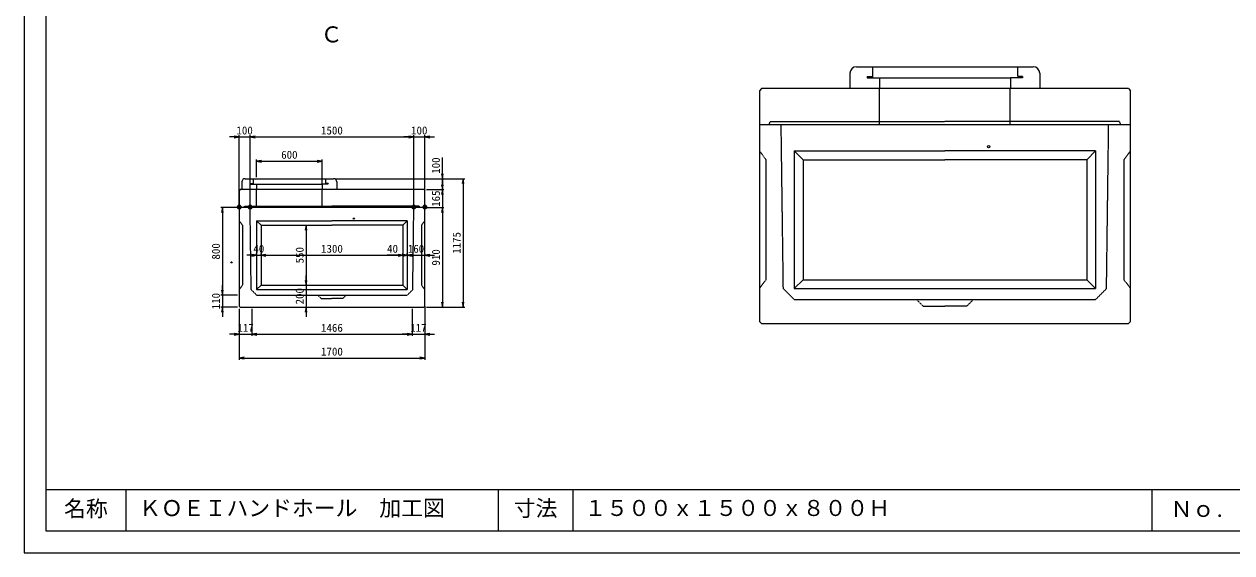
# Model space of a CAD drawing. Units: millimetres, scale not verified. Extents: x -420 to 421, y -297 to 297.
# Drawn here: x -420 to 133, y -297 to -55 of the extents above; entities that cross this region are included whole.
import ezdxf
from ezdxf.enums import TextEntityAlignment as Align

# ---------------------------------------------------------------- set-up
doc = ezdxf.new("R2010")
doc.units = ezdxf.units.MM
doc.header["$PDMODE"] = 32
doc.header["$PDSIZE"] = 0.5
doc.linetypes.add('USER2', pattern=[4.7625, 3.175, -1.5875])
doc.layers.add('0-0', color=7, linetype='Continuous')
for name, color, linetype, lineweight in [('0-1_0', 9, 'Continuous', 25), ('0-2_dims', 7, 'Continuous', 18), ('0-3_pen1実線', 4, 'Continuous', 13), ('0-4_pen3実線', 7, 'Continuous', 25), ('0-5_pen4実線', 7, 'Continuous', 25), ('0-6_pen2破線', 3, 'USER2', 25)]:
    doc.layers.add(name, color=color, linetype=linetype, lineweight=lineweight)
doc.styles.add('ＭＳ ゴシック', font='')
doc.styles.get('ＭＳ ゴシック').set_extended_font_data('MS Gothic')

# ---------------------------------------------------------------- blocks, each defined once
blk = doc.blocks.new('部分図 1')
at = {"layer": '0-1_0'}
blk.add_lwpolyline([(0, 0), (16824, 0), (16824, 11878), (0, 11878)], close=True, dxfattribs=at)
at = {"layer": '0-2_dims'}
for p, q in [((1969.5, 3804.95), (1879.5, 3804.95)), ((1969.5, 3173), (1969.5, 3819.95)), ((1969.5, 3804.95), (2069.48, 3804.95)), ((2069.48, 3174.33), (2069.48, 3819.95)), ((2069.48, 3174.33), (2069.48, 3819.95)), ((2069.48, 3804.95), (2159.48, 3804.95)), ((2069.48, 3804.95), (3569.07, 3804.95)), ((3569.07, 3804.95), (3479.07, 3804.95)), ((3569.07, 3154.73), (3569.07, 3819.95)), ((3569.07, 3154.73), (3569.07, 3819.95)), ((3569.07, 3804.95), (3669.5, 3804.95)), ((3669.5, 3154.73), (3669.5, 3819.95)), ((3669.5, 3804.95), (3759.5, 3804.95)), ((2129.5, 3438), (2129.5, 3598)), ((2129.5, 3583), (2729.5, 3583)), ((2729.5, 3375.5), (2729.5, 3598)), ((3830.5, 3423), (3830.5, 3618)), ((2849.5, 3423), (4035.5, 3423)), ((2864.5, 3423), (3845.5, 3423)), ((3684.5, 3323), (3845.5, 3323)), ((3684.5, 3323), (3845.5, 3323)), ((3830.5, 3423), (3830.5, 3323)), ((3830.5, 3323), (3830.5, 3413)), ((3830.5, 3323), (3830.5, 3233)), ((3830.5, 3323), (3830.5, 3158)), ((4020.5, 3423), (4020.5, 2248)), ((1954.5, 3158), (1800.5, 3158)), ((1815.5, 3158), (1815.5, 2358)), ((3684.5, 3158), (3845.5, 3158)), ((3699.5, 3158), (3845.5, 3158)), ((3830.5, 3158), (3830.5, 2248)), ((3830.5, 3158), (3830.5, 3068)), ((1815.5, 2358), (1815.5, 2448)), ((1954.5, 2358), (1800.5, 2358)), ((1954.5, 2358), (1800.5, 2358)), ((1815.5, 2358), (1815.5, 2248)), ((1954.5, 2248), (1800.5, 2248)), ((1815.5, 2248), (1815.5, 2158)), ((1969.4, 2233), (1969.4, 1984.5)), ((2086.5, 2233), (2086.5, 1984.5)), ((2086.5, 2233), (2086.5, 1984.5)), ((3552.5, 2233), (3552.5, 1984.5)), ((3552.5, 2233), (3552.5, 1984.5)), ((3669.5, 2258), (3669.5, 1984.5)), ((3684.5, 2248), (3845.5, 2248)), ((3699.5, 2248), (4035.5, 2248)), ((1969.4, 2167.7), (1969.4, 1767)), ((3669.5, 2167.7), (3669.5, 1767)), ((1969.4, 1999.5), (1879.4, 1999.5)), ((1969.4, 1999.5), (2086.5, 1999.5)), ((2086.5, 1999.5), (2176.5, 1999.5)), ((2086.5, 1999.5), (3552.5, 1999.5)), ((3552.5, 1999.5), (3462.5, 1999.5)), ((3552.5, 1999.5), (3669.5, 1999.5)), ((3669.5, 1999.5), (3759.5, 1999.5)), ((1969.4, 1782), (3669.5, 1782))]:
    blk.add_line(p, q, dxfattribs=at)
for points in [[(1924.5, 3797.45), (1969.5, 3804.95), (1924.5, 3812.45)], [(2114.48, 3812.45), (2069.48, 3804.95), (2114.48, 3797.45)], [(2114.48, 3812.45), (2069.48, 3804.95), (2114.48, 3797.45)], [(3524.07, 3797.45), (3569.07, 3804.95), (3524.07, 3812.45)], [(3524.07, 3797.45), (3569.07, 3804.95), (3524.07, 3812.45)], [(3714.5, 3812.45), (3669.5, 3804.95), (3714.5, 3797.45)], [(2174.5, 3590.5), (2129.5, 3583), (2174.5, 3575.5)], [(2684.5, 3575.5), (2729.5, 3583), (2684.5, 3590.5)], [(3823, 3468), (3830.5, 3423), (3838, 3468)], [(3823, 3368), (3830.5, 3323), (3838, 3368)], [(3838, 3278), (3830.5, 3323), (3823, 3278)], [(4028, 3378), (4020.5, 3423), (4013, 3378)], [(1823, 3113), (1815.5, 3158), (1808, 3113)], [(3838, 3113), (3830.5, 3158), (3823, 3113)], [(3838, 3113), (3830.5, 3158), (3823, 3113)], [(1808, 2403), (1815.5, 2358), (1823, 2403)], [(1808, 2403), (1815.5, 2358), (1823, 2403)], [(1823, 2203), (1815.5, 2248), (1808, 2203)], [(3823, 2293), (3830.5, 2248), (3838, 2293)], [(4013, 2293), (4020.5, 2248), (4028, 2293)], [(1924.4, 1992), (1969.4, 1999.5), (1924.4, 2007)], [(2131.5, 2007), (2086.5, 1999.5), (2131.5, 1992)], [(2131.5, 2007), (2086.5, 1999.5), (2131.5, 1992)], [(3507.5, 1992), (3552.5, 1999.5), (3507.5, 2007)], [(3507.5, 1992), (3552.5, 1999.5), (3507.5, 2007)], [(3714.5, 2007), (3669.5, 1999.5), (3714.5, 1992)], [(2014.4, 1789.5), (1969.4, 1782), (2014.4, 1774.5)], [(3624.5, 1774.5), (3669.5, 1782), (3624.5, 1789.5)]]:
    blk.add_lwpolyline(points, dxfattribs=at)
at = {"layer": '0-2_dims', "color": 2}
for centre, radius in [((8833.94, 3716.4), 11), ((3019.5, 3057.7), 5.5)]:
    blk.add_circle(centre, radius, dxfattribs=at)
at = {"layer": '0-3_pen1実線'}
for p, q in [((9033.14, 4341.03), (9039.09, 4346.98)), ((2729.5, 3370.02), (2732.48, 3373))]:
    blk.add_line(p, q, dxfattribs=at)
at = {"layer": '0-4_pen3実線'}
for p, q in [((7623.14, 4446.98), (9243.14, 4446.98)), ((7563.14, 4386.98), (7563.14, 4246.98)), ((9303.14, 4386.98), (9303.14, 4246.98)), ((6753.94, 4247), (6733.94, 4227)), ((6733.94, 4227), (6733.94, 3917)), ((10113.94, 4247), (6753.94, 4247)), ((10113.94, 4247), (10133.94, 4227)), ((10133.94, 3917), (10133.94, 4227)), ((6733.94, 3917), (6733.94, 2117)), ((10133.94, 3917), (6733.94, 3917)), ((10133.94, 2117), (10133.94, 3917)), ((7053.94, 3677), (8433.94, 3677)), ((7053.94, 3677), (7053.94, 2417)), ((7133.94, 3597), (7053.94, 3677)), ((9813.94, 3677), (8433.94, 3677)), ((9733.94, 3597), (9813.94, 3677)), ((9813.94, 3677), (9813.94, 2417)), ((7133.94, 3597), (7133.94, 2497)), ((7133.94, 3597), (8433.94, 3597)), ((9733.94, 3597), (8433.94, 3597)), ((9733.94, 3597), (9733.94, 2497)), ((1979.5, 3323), (1969.5, 3313)), ((3659.5, 3323), (1979.5, 3323)), ((1994.5, 3393), (1994.5, 3323)), ((2024.5, 3423), (2834.5, 3423)), ((2864.5, 3393), (2864.5, 3323)), ((3659.5, 3323), (3669.5, 3313)), ((1969.5, 3313), (1969.5, 3158)), ((3669.5, 3158), (3669.5, 3313)), ((1969.5, 3158), (1969.5, 2258)), ((3669.5, 3158), (1969.5, 3158)), ((3669.5, 2258), (3669.5, 3158)), ((2129.5, 3038), (2819.5, 3038)), ((2129.5, 3038), (2129.5, 2408)), ((2169.5, 2998), (2129.5, 3038)), ((2169.5, 2998), (2169.5, 2448)), ((2169.5, 2998), (2819.5, 2998)), ((2582.5, 2998), (2582.5, 2448)), ((2590.5, 2998), (2597.5, 2998)), ((3509.5, 3038), (2819.5, 3038)), ((3469.5, 2998), (2819.5, 2998)), ((3469.5, 2998), (3509.5, 3038)), ((3469.5, 2998), (3469.5, 2448)), ((3509.5, 3038), (3509.5, 2408)), ((2129.5, 2723), (2039.5, 2723)), ((2129.5, 2723), (2129.5, 2738)), ((2129.5, 2723), (2169.5, 2723)), ((2169.5, 2723), (2169.5, 2738)), ((2169.5, 2723), (2169.5, 2738)), ((2169.5, 2723), (2259.5, 2723)), ((2169.5, 2723), (3469.5, 2723)), ((3469.5, 2723), (3324.5, 2723)), ((3509.5, 2723), (3419.5, 2723)), ((3469.5, 2723), (3469.5, 2738)), ((3469.5, 2723), (3469.5, 2738)), ((3469.5, 2723), (3509.5, 2723)), ((3509.5, 2723), (3509.5, 2738)), ((3509.5, 2723), (3509.5, 2738)), ((3509.5, 2723), (3599.5, 2723)), ((3509.5, 2723), (3669.5, 2723)), ((3669.5, 2723), (3669.5, 2738)), ((3669.5, 2723), (3759.5, 2723)), ((2169.5, 2448), (2129.5, 2408)), ((2169.5, 2448), (2819.5, 2448)), ((2582.5, 2448), (2582.5, 2538)), ((2582.5, 2448), (2582.5, 2248)), ((2590.5, 2448), (2597.5, 2448)), ((2590.5, 2448), (2597.5, 2448)), ((2819.5, 2448), (3469.5, 2448)), ((3469.5, 2448), (3509.5, 2408)), ((7133.94, 2497), (7053.94, 2417)), ((7133.94, 2497), (8433.94, 2497)), ((8433.94, 2497), (9733.94, 2497)), ((9733.94, 2497), (9813.94, 2417)), ((2129.5, 2408), (2819.5, 2408)), ((2819.5, 2408), (3508.84, 2408.66)), ((7053.94, 2417), (8433.94, 2417)), ((8433.94, 2417), (9812.61, 2418.32)), ((1969.5, 2258), (1979.5, 2248)), ((1979.5, 2248), (3659.5, 2248)), ((2564.5, 2248), (2597.5, 2248)), ((2582.5, 2248), (2582.5, 2158)), ((3669.5, 2258), (3659.5, 2248)), ((6733.94, 2117), (6753.94, 2097)), ((10133.94, 2117), (10113.94, 2097)), ((6753.94, 2097), (10113.94, 2097)), ((931, 580), (931, 200)), ((5025, 580), (5025, 200))]:
    blk.add_line(p, q, dxfattribs=at)
for points in [[(2590, 2953), (2582.5, 2998), (2575, 2953)], [(2084.5, 2715.5), (2129.5, 2723), (2084.5, 2730.5)], [(2214.5, 2730.5), (2169.5, 2723), (2214.5, 2715.5)], [(2214.5, 2730.5), (2169.5, 2723), (2214.5, 2715.5)], [(3424.5, 2715.5), (3469.5, 2723), (3424.5, 2730.5)], [(3424.5, 2715.5), (3469.5, 2723), (3424.5, 2730.5)], [(3464.5, 2715.5), (3509.5, 2723), (3464.5, 2730.5)], [(3554.5, 2730.5), (3509.5, 2723), (3554.5, 2715.5)], [(3714.5, 2730.5), (3669.5, 2723), (3714.5, 2715.5)], [(2575, 2493), (2582.5, 2448), (2590, 2493)], [(2575, 2493), (2582.5, 2448), (2590, 2493)], [(2590, 2203), (2582.5, 2248), (2575, 2203)]]:
    blk.add_lwpolyline(points, dxfattribs=at)
for centre, radius, start, end in [((7623.14, 4386.98), 60, 90, 180), ((9243.14, 4386.98), 60, 0, 90), ((2024.5, 3393), 30, 90, 180), ((2834.5, 3393), 30, 0, 90)]:
    blk.add_arc(centre, radius, start, end, dxfattribs=at)
blk.add_point((1899.11, 2657.71), dxfattribs=at)
at = {"layer": '0-5_pen4実線'}
for p, q in [((200, 580), (16610, 580)), ((4340.3, 580), (4340.3, 200)), ((10328, 580), (10328, 200))]:
    blk.add_line(p, q, dxfattribs=at)
blk.add_lwpolyline([(200, 200), (16610, 200), (16610, 11452), (200, 11452)], close=True, dxfattribs=at)
at = {"layer": '0-6_pen2破線'}
for p, q in [((7769.14, 4446.98), (7769.14, 4346.98)), ((9097.14, 4446.98), (9097.14, 4358.98)), ((7721.14, 4358.98), (7721.14, 4346.98)), ((7721.14, 4358.98), (7769.14, 4358.98)), ((7721.14, 4346.98), (9033.14, 4346.98)), ((7833.14, 4346.98), (7833.14, 4246.98)), ((9145.14, 4346.98), (9033.14, 4346.98)), ((9033.14, 4346.98), (9033.14, 4246.98)), ((9145.14, 4358.98), (9097.14, 4358.98)), ((9145.14, 4358.98), (9145.14, 4346.98)), ((7833.14, 3917), (7833.14, 4247)), ((9031.94, 3916.2), (9031.94, 4246.2)), ((6823.94, 3917), (6833.94, 3947)), ((6833.94, 3947), (8433.94, 3947)), ((6953.94, 2417), (6933.94, 3917)), ((9913.94, 2417), (9933.54, 3917)), ((6733.94, 3677), (6793.94, 3597)), ((10133.94, 3677), (10073.94, 3597)), ((6793.94, 3597), (6793.94, 2497)), ((10073.94, 3597), (10073.94, 2497)), ((2073.5, 3379), (2073.5, 3373)), ((2073.5, 3379), (2097.5, 3379)), ((2073.5, 3373), (2729.5, 3373)), ((2097.5, 3423), (2097.5, 3373)), ((2129.5, 3373), (2129.5, 3323)), ((2129.5, 3158), (2129.5, 3323)), ((2785.5, 3373), (2729.5, 3373)), ((2729.5, 3373), (2729.5, 3323)), ((2729.5, 3158), (2729.5, 3323)), ((2761.5, 3423), (2761.5, 3379)), ((2785.5, 3379), (2761.5, 3379)), ((2785.5, 3379), (2785.5, 3373)), ((2014.5, 3158), (2019.5, 3173)), ((2019.5, 3173), (2819.5, 3173)), ((2079.5, 2408), (2069.5, 3158)), ((3559.5, 2408), (3569.3, 3158)), ((1969.5, 3038), (1999.5, 2998)), ((1999.5, 2998), (1999.5, 2448)), ((3669.5, 3038), (3639.5, 2998)), ((3639.5, 2998), (3639.5, 2448)), ((1999.5, 2448), (1969.5, 2408)), ((3639.5, 2448), (3669.5, 2408)), ((6793.94, 2497), (6733.94, 2417)), ((10073.94, 2497), (10133.94, 2417)), ((2129.5, 2358), (2079.5, 2408)), ((2129.5, 2358), (2819.5, 2358)), ((2689.5, 2358), (2719.5, 2328)), ((2719.5, 2328), (2819.5, 2328)), ((2819.5, 2358), (3509.5, 2358)), ((2919.5, 2328), (2819.5, 2328)), ((2949.5, 2358), (2919.5, 2328)), ((3509.5, 2358), (3559.5, 2408)), ((7053.94, 2317), (6953.94, 2417)), ((9813.94, 2317), (9913.94, 2417)), ((7053.94, 2317), (8433.94, 2317)), ((8173.94, 2317), (8233.94, 2257)), ((8233.94, 2257), (8433.94, 2257)), ((8433.94, 2317), (9813.94, 2317)), ((8633.94, 2257), (8433.94, 2257)), ((8693.94, 2317), (8633.94, 2257))]:
    blk.add_line(p, q, dxfattribs=at)
for points in [[(10043.94, 3917), (10033.94, 3947), (8433.94, 3947)], [(3624.5, 3158), (3619.5, 3173), (2819.5, 3173)]]:
    blk.add_lwpolyline(points, dxfattribs=at)
at = {"layer": '0-2_dims', "style": 'ＭＳ ゴシック'}
for s, height, p in [('Ｃ', 146.6, (2715.71, 4626)), ('100', 73.31, (1944.49, 3805.45)), ('1500', 73.31, (2719.27, 3805.45)), ('100', 73.31, (3544.28, 3805.45)), ('600', 73.31, (2354.5, 3583.5)), ('●', 36.66, (1944.1, 3132.7)), ('●', 36.66, (2044.6, 3132.7)), ('●', 36.66, (3543.5, 3133.1)), ('●', 36.66, (3644.5, 3133.1)), ('117', 73.31, (1952.95, 2000)), ('1466', 73.31, (2719.5, 2000)), ('117', 73.31, (3536, 2000)), ('1700', 73.31, (2719.45, 1782.5))]:
    blk.add_text(s, height=height, dxfattribs=at).set_placement(p, align=Align.BOTTOM_LEFT)
for s, p in [('100', (3830, 3468)), ('165', (3830, 3165.5)), ('1175', (4020, 2735.5)), ('800', (1815, 2683)), ('910', (3830, 2628)), ('110', (1815, 2228))]:
    blk.add_text(s, height=73.31, rotation=90, dxfattribs=at).set_placement(p, align=Align.BOTTOM_LEFT)
at = {"layer": '0-4_pen3実線', "style": 'ＭＳ ゴシック'}
for s, height, p in [('40', 73.31, (2099.5, 2723.5)), ('1300', 73.31, (2719.5, 2723.5)), ('40', 73.31, (3324.5, 2723.5)), ('160', 73.31, (3514.5, 2723.5)), ('名称', 146.6, (366, 287)), ('ＫＯＥＩハンドホール\u3000加工図', 146.6, (1053, 292)), ('寸法', 146.6, (4484.2, 291)), ('１５００ｘ１５００ｘ８００Ｈ', 146.6, (5132, 293)), ('Ｎｏ.', 146.6, (10500.7, 284.33))]:
    blk.add_text(s, height=height, dxfattribs=at).set_placement(p, align=Align.BOTTOM_LEFT)
for s, p in [('550', (2582, 2648)), ('200', (2582, 2273))]:
    blk.add_text(s, height=73.31, rotation=90, dxfattribs=at).set_placement(p, align=Align.BOTTOM_LEFT)

msp = doc.modelspace()

# ---------------------------------------------------------------- block references
at = {"layer": '0-0', "xscale": 0.05, "yscale": 0.05}
msp.add_blockref('部分図 1', (-420.5, -297), dxfattribs=at)

doc.saveas('drawing.dxf')
